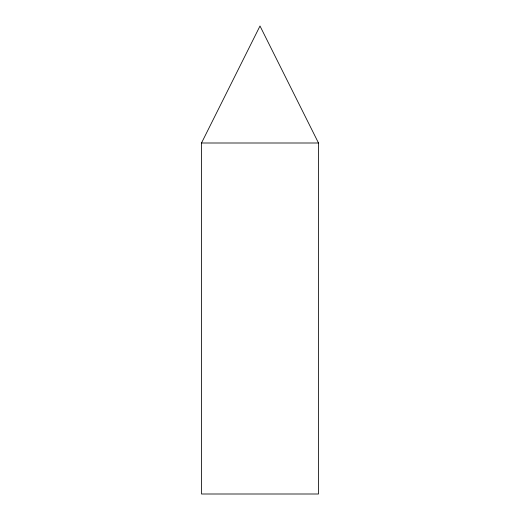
<?xml version="1.0" encoding="UTF-8"?>
<svg xmlns="http://www.w3.org/2000/svg" width="520" height="520" viewBox="0 0 520 520"><rect width="100%" height="100%" fill="white"/><g stroke="black" fill="none" stroke-linecap="round" stroke-linejoin="round"><path stroke-width="0.78" d="M201.5 143L260 26L318.5 143L318.5 494L201.5 494L201.5 143L318.5 143"/></g></svg>
